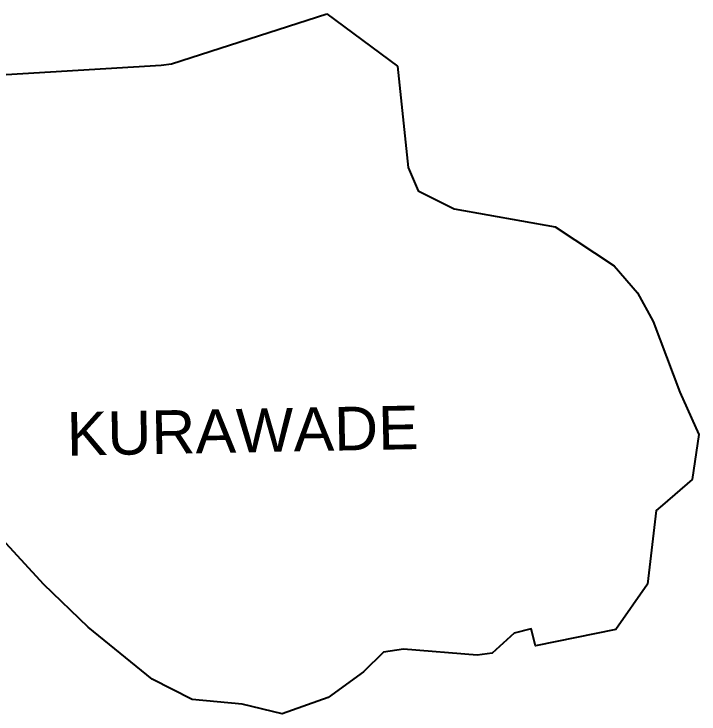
# Model space of a CAD drawing. Header units: metres. Extents: x 288446 to 291862, y 1992733 to 1995593.
# Drawn here: x 290154 to 291862, y 1992733 to 1994478 of the extents above; entities that cross this region are included whole.
import ezdxf

# ---------------------------------------------------------------- set-up
doc = ezdxf.new("R2010")
doc.units = ezdxf.units.M
doc.header["$MEASUREMENT"] = 0
doc.layers.add('village', color=3, linetype='Continuous')
doc.layers.add('VILLAGE NAME', color=250, linetype='Continuous')
doc.styles.get("Standard").update_dxf_attribs({"font": 'simplex.shx'})

msp = doc.modelspace()

# ---------------------------------------------------------------- linework, layer by layer
at = {"color": 6, "flags": 128}
msp.add_lwpolyline([(290934.4, 1994478.4), (291110.5, 1994348.4)], dxfattribs=at)
at = {"layer": 'village', "color": 6}
for points in [[(288824.8, 1993662.3, 0), (288840.6, 1993662.1, 0), (288911.9, 1993718.1, 0), (288964.9, 1993722.1, 0), (289005.9, 1993708, 0), (289075.6, 1993713.6, 0), (289123, 1993863.3, 0), (289348.2, 1994001.9, 0), (289854.3, 1994141.5, 0), (289968.3, 1994317.8, 0), (289968.3, 1994317.8, 0), (290520.8, 1994350.7, 0), (290546.9, 1994354.2, 0), (290934.4, 1994478.4, 0)], [(291110.5, 1994348.4, 0), (291136.9, 1994096, 0), (291162.2, 1994037.6, 0), (291252.1, 1993992.9, 0), (291503.3, 1993947.5, 0), (291651.1, 1993850.8, 0), (291708.7, 1993783.6, 0), (291747.9, 1993711.7, 0), (291814.6, 1993535.8, 0), (291862.2, 1993429.8, 0), (291844.8, 1993317.5, 0), (291771.1, 1993253.8, 0), (291755.3, 1993240.2, 0), (291734, 1993056.5, 0), (291654.6, 1992944.2, 0), (291454.3, 1992903, 0), (291443.9, 1992945.2, 0), (291401.1, 1992934.5, 0), (291346.6, 1992885.2, 0), (291309, 1992879.9, 0), (291125.7, 1992894.8, 0), (291075.5, 1992887.1, 0), (291026, 1992838.1, 0), (290937.4, 1992774.4, 0), (290822.5, 1992733.2, 0), (290723, 1992758, 0), (290598.2, 1992769, 0), (290498.3, 1992820.3, 0), (290339.5, 1992949.4, 0), (290228.2, 1993056.2, 0), (290114.6, 1993178.6, 0)]]:
    msp.add_polyline3d(points, dxfattribs=at)

# ---------------------------------------------------------------- texts
at = {"layer": 'VILLAGE NAME', "insert": (290284.6, 1993485.6), "char_height": 108.748, "attachment_point": 1, "rotation": 1.1028}
msp.add_mtext_dynamic_manual_height_columns('{\\fArial|b0|i0|c0|p34;KURAWADE}', width=1571.314, gutter_width=543.7, heights=[0], dxfattribs=at)

doc.saveas('drawing.dxf')
